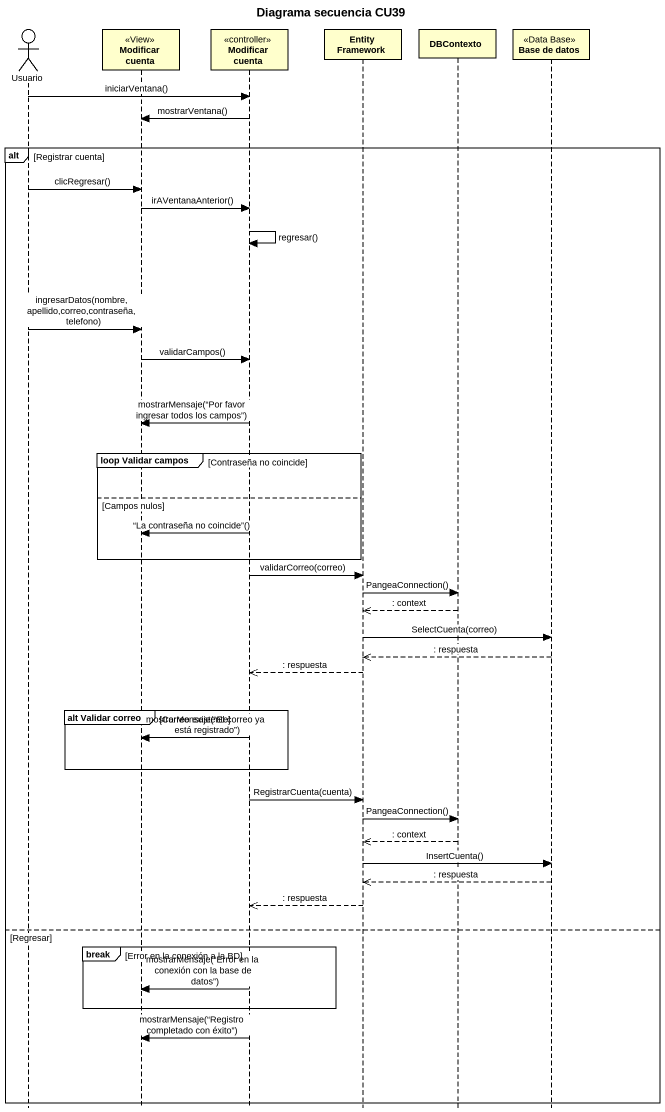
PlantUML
@startuml
title Diagrama secuencia CU39
hide footbox
actor Usuario
participant "Modificar cuenta" as Modificar_cuenta <<View>>
participant "Modificar cuenta" as Modificar_cuenta_2 <<controller>>
participant "Entity Framework" as Entity_Framework
participant DBContexto
participant "Base de datos" as Base_de_datos <<Data Base>>

Usuario -> Modificar_cuenta_2 : iniciarVentana()
Modificar_cuenta_2 -> Modificar_cuenta : mostrarVentana()
alt Registrar cuenta
  Usuario -> Modificar_cuenta : clicRegresar()
  Modificar_cuenta -> Modificar_cuenta_2 : irAVentanaAnterior()
  Modificar_cuenta_2 -> Modificar_cuenta_2 : regresar()
  Usuario -> Modificar_cuenta : ingresarDatos(nombre,apellido,correo,contraseña,telefono)
  Modificar_cuenta -> Modificar_cuenta_2 : validarCampos()
  Modificar_cuenta_2 -> Modificar_cuenta : mostrarMensaje(“Por favor ingresar todos los campos”)
  group loop Validar campos [Contraseña no coincide]
  else Campos nulos
    Modificar_cuenta_2 -> Modificar_cuenta : “La contraseña no coincide”()
  end
  Modificar_cuenta_2 -> Entity_Framework : validarCorreo(correo)
  Entity_Framework -> DBContexto : PangeaConnection()
  DBContexto -->> Entity_Framework : : context
  Entity_Framework -> Base_de_datos : SelectCuenta(correo)
  Base_de_datos -->> Entity_Framework : : respuesta
  Entity_Framework -->> Modificar_cuenta_2 : : respuesta
  group alt Validar correo [Correo existente]
    Modificar_cuenta_2 -> Modificar_cuenta : mostrarMensaje(“El correo ya está registrado”)
  end
  Modificar_cuenta_2 -> Entity_Framework : RegistrarCuenta(cuenta)
  Entity_Framework -> DBContexto : PangeaConnection()
  DBContexto -->> Entity_Framework : : context
  Entity_Framework -> Base_de_datos : InsertCuenta()
  Base_de_datos -->> Entity_Framework : : respuesta
  Entity_Framework -->> Modificar_cuenta_2 : : respuesta
else Regresar
  break Error en la conexión a la BD
    Modificar_cuenta_2 -> Modificar_cuenta : mostrarMensaje(“Error en la conexión con la base de datos”)
  end
  Modificar_cuenta_2 -> Modificar_cuenta : mostrarMensaje(“Registro completado con éxito”)
end
@enduml
